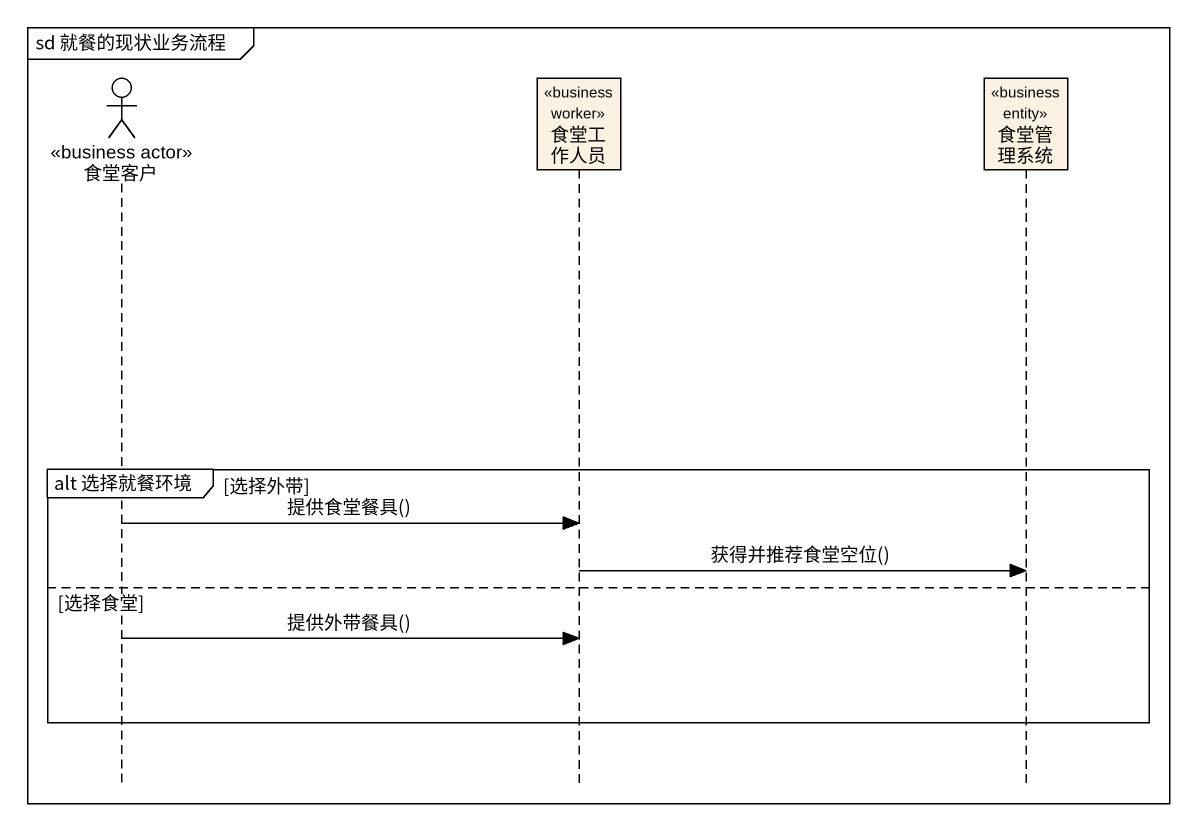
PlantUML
@startuml
mainframe sd 就餐的现状业务流程
hide footbox
actor 食堂客户 <<business actor>>
participant 食堂工作人员 <<business worker>> #FCF2E3
participant 食堂管理系统 <<business entity>> #FCF2E3

group alt 选择就餐环境 [选择外带]
  食堂客户 -> 食堂工作人员 : 提供食堂餐具()
  食堂工作人员 -> 食堂管理系统 : 获得并推荐食堂空位()
else 选择食堂
  食堂客户 -> 食堂工作人员 : 提供外带餐具()
end
@enduml
